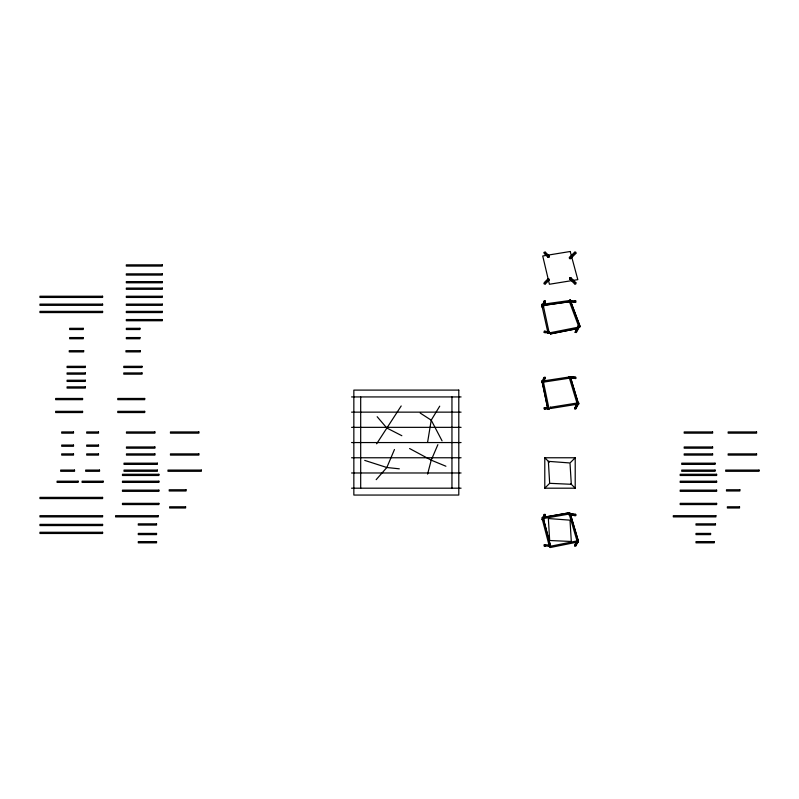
<?xml version="1.0" encoding="UTF-8"?>
<svg xmlns="http://www.w3.org/2000/svg" width="799" height="799" viewBox="0 0 799 799"><rect width="100%" height="100%" fill="white"/><g stroke="black" fill="none" stroke-linecap="round" stroke-linejoin="round"><path stroke-width="1.2" d="M542.361 519.5L543.54 519.2L542.361 519.5L549.442 546.726L550.621 546.426L543.54 519.2M549.442 546.726L550.621 546.186M542.181 519.72L544.199 514.416L545.407 514.476L543.39 519.779L542.181 519.72L543.7 516.613M543.39 519.779L545.407 514.476M544.199 515.575L544.199 514.416M545.407 301.043L543.39 307.186L542.181 307.126L542.191 305.987L543.39 306.047L545.407 301.043L544.199 300.973L542.591 304.978M543.39 307.186L543.39 306.047M544.199 300.973L544.199 302.122L545.397 302.182M569.307 377.967L569.317 376.748L570.486 376.748L575.749 377.288L575.739 378.506L569.307 377.967L575.739 378.506M570.476 377.967L570.486 376.748L570.816 377.967L542.781 382.242L542.601 381.043L570.636 376.768M574.571 302.142L574.581 300.933L575.749 300.933L575.739 302.142L569.307 301.603M569.008 513.637L570.176 513.308L569.008 513.637L568.998 514.766L574.571 515.585L575.729 515.595L575.749 514.376L569.008 513.547L576.938 540.643L578.106 540.314L570.176 513.308M576.938 540.643L578.116 540.074M575.729 515.595L570.156 514.766L570.176 513.547M574.571 515.585L574.581 514.376L575.749 514.376M544.199 408.838L544.299 407.62L549.113 407.949L549.013 409.158L544.199 408.838L545.367 408.928M547.944 407.85L547.844 409.068L549.013 409.158M544.299 544.708L545.467 544.798L545.367 546.017L544.199 545.917L544.299 544.708L549.263 545.018L549.173 546.236L550.341 546.326L550.431 545.118M569.707 278.971L569.797 277.802L570.965 277.802L575.839 282.676L575.749 283.855L574.581 283.855L569.707 278.971L570.876 278.971L570.965 277.802M574.581 283.855L574.671 282.676L575.839 282.676M574.551 408.748L577.417 402.706L578.616 402.846L578.526 404.014L575.749 408.878L574.551 408.748L577.417 402.706M575.749 408.878L576.948 405.772M575.14 332.384L577.967 326.132L579.165 326.272L579.065 327.43L576.339 332.524L575.14 332.384L577.967 326.132M544.199 332.474L544.309 331.265L545.467 331.355L545.367 332.574L544.199 332.474L549.243 333.083L549.342 331.865L544.309 331.265M427.595 442.306L431.22 420.164L439.73 406.162M427.585 474.117L431.22 460.164L437.872 444.663M569.048 300.654L570.236 300.114L580.164 326.661L578.985 327.2L569.048 300.654L570.236 300.114M578.985 327.2L580.164 326.661L570.186 300.234M542.181 307.126L543.789 303.121M394.466 449.497L386.836 467.505L376.169 479.67M576.429 331.365L579.165 326.272M549.023 408.728L547.794 408.948L542.032 381.173L544.199 377.338L545.407 377.388L543.23 382.391L542.032 382.341L541.992 381.133L543.22 380.923L549.023 408.728L547.824 408.978L541.992 381.133M543.23 382.391L545.407 377.388M576.768 540.893L574.591 545.877L575.799 545.927L577.977 542.121L577.967 540.943L576.768 540.893L574.591 545.877M576.339 543.799L577.967 540.943M570.266 376.579L578.466 403.825L577.307 404.174L569.068 376.988L570.266 376.579L578.466 403.825M376.639 443.795L401.198 405.962M547.774 279.061L544.199 282.636L544.199 283.805L545.377 283.895L548.953 280.319L548.953 279.151L547.774 279.061L547.774 280.229L544.199 283.805M569.377 257.458L574.581 252.254L575.749 252.254L575.839 253.433L570.636 258.626L569.467 258.626L569.377 257.458L570.546 257.458L575.749 252.254M546.087 282.007L548.953 279.151M572.074 256.03L574.671 253.433L575.839 253.433M544.788 488.189L544.788 457.767L575.21 457.767L575.21 488.189L544.788 488.189L549.352 483.625M570.646 462.331L575.21 457.767M550.341 332.704L550.571 333.902L550.341 332.704L578.057 327.22L578.296 328.419L550.571 333.902M578.106 328.479L578.057 327.22M549.342 331.865L548.184 331.775L548.084 332.983L549.243 333.083L547.984 333.303L549.243 333.083L543.24 305.328L541.822 305.618L541.662 304.409L569.497 300.534L569.657 301.732L543.26 305.468M550.131 546.316L577.567 540.813L577.797 542.002L550.361 547.505L550.131 546.316L550.361 547.505M550.761 333.832L578.296 328.419M542.241 517.512L569.397 512.778L569.597 513.977L542.431 518.711L542.241 517.512L569.397 512.778M550.561 407.28L578.506 402.786L578.696 403.994L550.761 408.479L550.561 407.28L550.761 408.479M541.822 305.618L569.417 301.712M578.506 402.786L578.696 403.994M544.199 252.304L545.377 252.214L549.273 256.109L549.273 257.278L548.104 257.368L544.199 253.473L544.199 252.304L548.104 256.199L548.104 257.368M548.104 256.199L549.273 256.109M577.567 540.813L577.797 542.002M569.597 513.977L569.038 512.778M542.431 518.711L542.591 517.512M575.749 377.288L569.317 376.748M351.56 396.933L461.073 396.933M351.56 412.144L461.073 412.144M351.56 427.345L461.073 427.345M351.56 442.556L461.073 442.556M351.56 457.767L461.073 457.767M351.56 472.978L461.073 472.978M351.56 488.189L461.073 488.189M568.998 514.766L570.156 514.766M576.768 542.072L577.977 542.121M545.407 378.556L544.209 378.506L544.199 377.338M542.032 381.173L543.23 381.213M542.191 518.571L543.39 518.631M544.199 545.917L550.341 546.326M547.774 280.229L548.953 280.319M544.299 407.62L545.467 407.72M541.662 304.409L548.054 333.343M575.749 300.933L569.317 300.394L570.486 300.384L570.476 301.603L575.739 302.142M399.32 468.823L386.836 467.505L364.724 460.394M577.867 327.29L579.065 327.43M570.816 377.967L570.486 376.748M542.601 381.043L542.781 382.242M577.327 403.875L578.526 404.014M574.641 407.58L575.839 407.72M570.126 513.707L573.472 514.206M445.902 466.226L431.22 460.164L409.587 448.529M401.847 435.715L386.836 428.024L377.158 416.718M420.194 413.053L431.22 420.164L442.057 440.848M569.797 277.802L575.749 283.855M544.788 457.767L549.352 462.331M570.646 483.625L575.21 488.189M570.176 513.547L578.106 540.314M543.54 519.45L550.621 546.426M574.581 252.254L574.671 253.433M570.546 257.458L570.636 258.626M575.799 544.748L575.799 545.927M545.377 252.214L545.377 253.383M545.377 282.726L545.377 283.895M451.954 396.933L451.954 488.189M360.689 396.933L360.689 488.189M570.226 251.495L542.721 255.98L549.402 284.254L577.817 279.65L570.226 251.495M162.327 264.859L126.322 264.859L126.322 266.077L162.327 266.077L162.327 264.859M162.327 273.857L126.322 273.857L126.322 275.076L162.327 275.076L162.327 273.857M162.327 281.588L126.322 281.588L126.322 282.796L162.327 282.796L162.327 281.588M162.327 288.089L126.322 288.089L126.322 289.308L162.327 289.308L162.327 288.089M102.602 296.229L39.95 296.229L39.95 297.448L102.602 297.448L102.602 296.229M162.327 296.229L126.322 296.229L126.322 297.448L162.327 297.448L162.327 296.229M102.602 304.119L39.95 304.119L39.95 305.338L102.602 305.338L102.602 304.119M162.327 304.119L126.322 304.119L126.322 305.338L162.327 305.338L162.327 304.119M102.602 311.36L39.95 311.36L39.95 312.579L102.602 312.579L102.602 311.36M162.327 311.36L126.322 311.36L126.322 312.579L162.327 312.579L162.327 311.36M162.327 319.54L126.322 319.54L126.322 320.749L162.327 320.749L162.327 319.54M83.256 328.309L69.653 328.309L69.653 329.528L83.256 329.528L83.256 328.309M139.945 328.309L126.342 328.309L126.342 329.528L139.945 329.528L139.945 328.309M83.256 337.548L69.653 337.548L69.653 338.756L83.256 338.756L83.256 337.548M139.945 337.548L126.342 337.548L126.342 338.756L139.945 338.756L139.945 337.548M83.665 350.671L69.253 350.671L69.253 351.89L83.665 351.89L83.665 350.671M140.354 350.671L125.942 350.671L125.942 351.89L140.354 351.89L140.354 350.671M85.333 366.302L67.086 366.302L67.086 367.52L85.333 367.52L85.333 366.302M142.022 366.302L123.775 366.302L123.775 367.52L142.022 367.52L142.022 366.302M85.333 372.943L67.086 372.943L67.086 374.162L85.333 374.162L85.333 372.943M142.022 372.943L123.775 372.943L123.775 374.162L142.022 374.162L142.022 372.943M85.333 380.224L67.086 380.224L67.086 381.443L85.333 381.443L85.333 380.224M85.333 386.856L67.086 386.856L67.086 388.074L85.333 388.074L85.333 386.856M458.796 390.092L353.847 390.102L353.847 495.06L458.796 495.04L458.796 390.092M82.587 398.451L55.65 398.451L55.65 399.67L82.587 399.67L82.587 398.451M144.709 398.451L117.763 398.451L117.763 399.67L144.709 399.67L144.709 398.451M82.587 411.335L55.65 411.335L55.65 412.554L82.587 412.554L82.587 411.335M144.709 411.335L117.763 411.335L117.763 412.554L144.709 412.554L144.709 411.335M73.518 431.939L61.703 431.939L61.703 433.158L73.518 433.158L73.518 431.939M98.517 431.939L86.701 431.939L86.701 433.158L98.517 433.158L98.517 431.939M154.906 431.939L126.472 431.939L126.472 433.158L154.906 433.158L154.906 431.939M198.871 431.939L170.447 431.939L170.447 433.158L198.871 433.158L198.871 431.939M712.618 431.939L684.194 431.939L684.194 433.158L712.618 433.158L712.618 431.939M756.583 431.939L728.159 431.939L728.159 433.158L756.583 433.158L756.583 431.939M73.518 445.063L61.703 445.063L61.703 446.281L73.518 446.281L73.518 445.063M98.517 445.063L86.701 445.063L86.701 446.281L98.517 446.281L98.517 445.063M154.906 446.971L126.472 446.971L126.472 448.189L154.906 448.189L154.906 446.971M712.618 446.971L684.194 446.971L684.194 448.189L712.618 448.189L712.618 446.971M73.518 453.882L61.703 453.882L61.703 455.1L73.518 455.1L73.518 453.882M98.517 453.882L86.701 453.882L86.701 455.1L98.517 455.1L98.517 453.882M154.906 453.882L126.472 453.882L126.472 455.1L154.906 455.1L154.906 453.882M198.871 453.882L170.447 453.882L170.447 455.1L198.871 455.1L198.871 453.882M712.618 453.882L684.194 453.882L684.194 455.1L712.618 455.1L712.618 453.882M756.583 453.882L728.159 453.882L728.159 455.1L756.583 455.1L756.583 453.882M157.373 463.17L124.015 463.17L124.015 464.389L157.373 464.389L157.373 463.17M715.085 463.17L681.727 463.17L681.727 464.389L715.085 464.389L715.085 463.17M74.537 470.082L60.674 470.082L60.674 471.3L74.537 471.3L74.537 470.082M99.535 470.082L85.673 470.082L85.673 471.3L99.535 471.3L99.535 470.082M157.373 470.082L124.015 470.082L124.015 471.3L157.373 471.3L157.373 470.082M201.338 470.082L167.98 470.082L167.98 471.3L201.338 471.3L201.338 470.082M715.085 470.082L681.727 470.082L681.727 471.3L715.085 471.3L715.085 470.082M759.05 470.082L725.692 470.082L725.692 471.3L759.05 471.3L759.05 470.082M158.911 474.276L122.467 474.276L122.467 475.495L158.911 475.495L158.911 474.276M716.633 474.276L680.189 474.276L680.189 475.495L716.633 475.495L716.633 474.276M78.132 481.188L57.089 481.188L57.089 482.406L78.132 482.406L78.132 481.188M103.131 481.188L82.087 481.188L82.087 482.406L103.131 482.406L103.131 481.188M158.911 481.188L122.467 481.188L122.467 482.406L158.911 482.406L158.911 481.188M716.633 481.188L680.189 481.188L680.189 482.406L716.633 482.406L716.633 481.188M186.047 489.767L169.208 489.767L169.208 490.986L186.047 490.986L186.047 489.767M739.874 489.767L726.491 489.767L726.491 490.986L739.874 490.986L739.874 489.767M158.911 490.127L122.467 490.127L122.467 491.345L158.911 491.345L158.911 490.127M716.633 490.127L680.189 490.127L680.189 491.345L716.633 491.345L716.633 490.127M102.602 497.368L39.95 497.368L39.95 498.586L102.602 498.586L102.602 497.368M158.911 503.35L122.467 503.35L122.467 504.569L158.911 504.569L158.911 503.35M716.633 503.35L680.189 503.35L680.189 504.569L716.633 504.569L716.633 503.35M185.608 506.786L169.648 506.786L169.648 507.994L185.608 507.994L185.608 506.786M739.534 506.786L727.37 506.786L727.37 507.994L739.534 507.994L739.534 506.786M102.602 515.675L39.95 515.675L39.95 516.893L102.602 516.893L102.602 515.675M158.172 515.675L115.585 515.675L115.585 516.893L158.172 516.893L158.172 515.675M715.894 515.675L673.307 515.675L673.307 516.893L715.894 516.893L715.894 515.675M156.544 523.844L138.287 523.844L138.287 525.063L156.544 525.063L156.544 523.844M715.475 523.844L695.999 523.844L695.999 525.063L715.475 525.063L715.475 523.844M102.602 524.374L39.95 524.374L39.95 525.582L102.602 525.582L102.602 524.374M102.602 532.264L39.95 532.264L39.95 533.482L102.602 533.482L102.602 532.264M156.544 533.412L138.287 533.412L138.287 534.621L156.544 534.621L156.544 533.412M710.601 533.412L695.999 533.412L695.999 534.621L710.601 534.621L710.601 533.412M156.544 541.612L138.287 541.612L138.287 542.831L156.544 542.831L156.544 541.612M714.256 541.612L695.999 541.612L695.999 542.831L714.256 542.831L714.256 541.612M571.305 484.294L549.662 483.315L548.364 461.343L570.007 462.971L571.305 484.294M571.305 541.482L549.662 540.504L548.364 518.531L570.007 520.159L571.305 541.482"/></g></svg>
